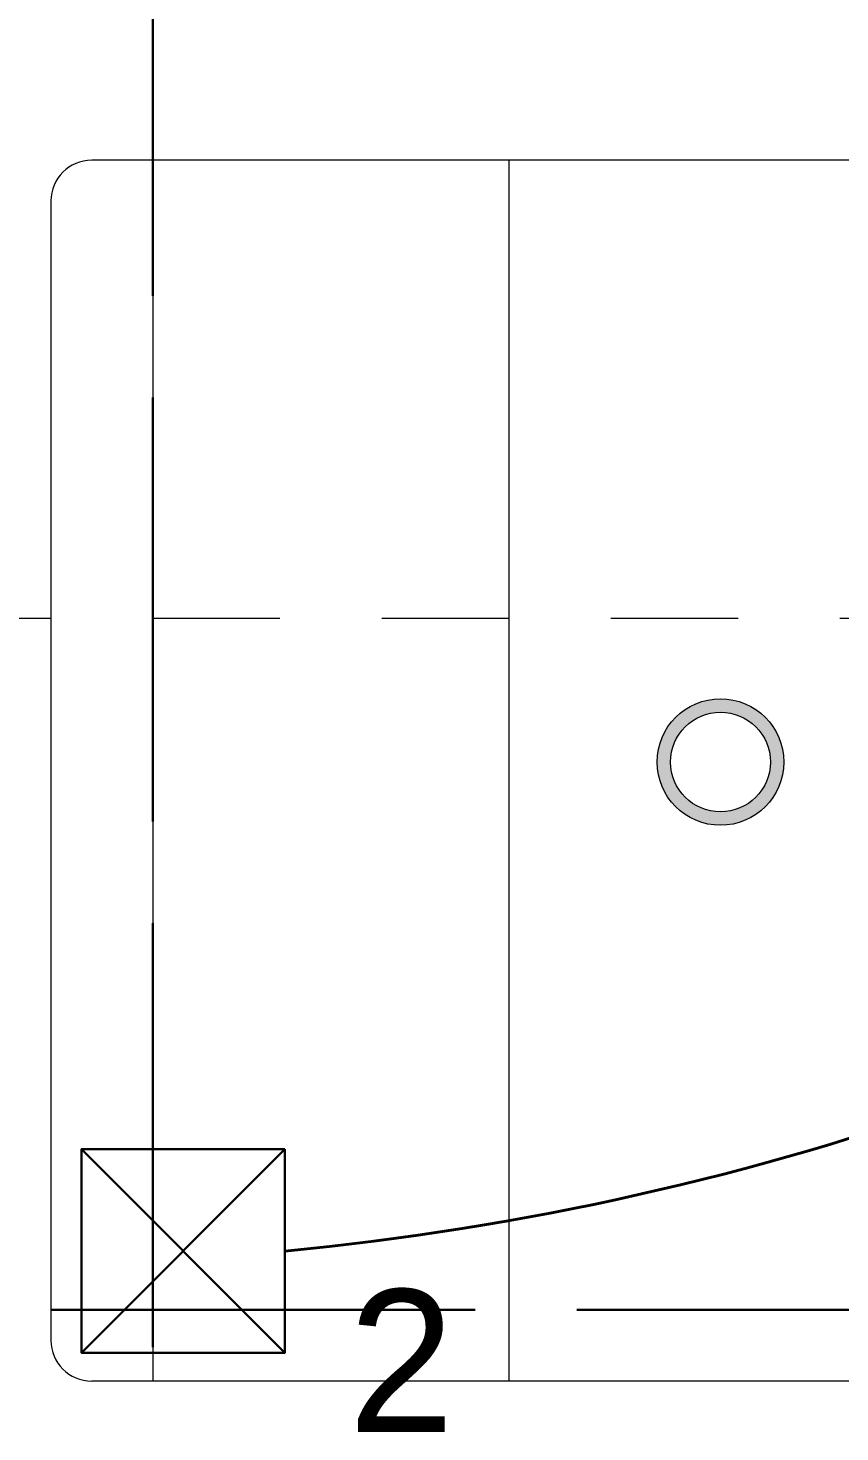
# Model space of a CAD drawing. Header units: metres. Extents: x 14 to 2416, y -346 to 476.
# Drawn here: x 139.704 to 140.502, y -69.871 to -68.491 of the extents above; entities that cross this region are included whole.
import ezdxf

# ---------------------------------------------------------------- set-up
doc = ezdxf.new("R2010")
doc.units = ezdxf.units.M
for name, pattern in [('0', [0]), ('CONTINUA', [0]), ('HIDDEN2', [0.1875, 0.125, -0.0625]), ('STYLE_03', [0.5, 0.416656, -0.083344])]:
    doc.linetypes.add(name, pattern=pattern)
doc.layers.get('0').update_dxf_attribs({"linetype": '0', "lineweight": 20})
for name, color, linetype, lineweight in [('A-ANNO-TEXT', 20, 'Continuous', 13), ('A-WALL', 250, 'Continuous', 20), ('baños', 251, 'Continuous', 0), ('E Registro Electrico', 36, 'Continuous', 30), ('E Salida Luces', 22, 'Continuous', 40), ('E Tuberia Emp Losa', 22, 'Continuous', 40), ('MAVA -LUMINARIAS', 1, 'Continuous', 18)]:
    doc.layers.add(name, color=color, linetype=linetype, lineweight=lineweight)
doc.layers.add('MAVA Luminarias', color=1, linetype='Continuous')
doc.layers.add('Techos 1', color=7, linetype='HIDDEN2', lineweight=9, true_color=0x42391a)
doc.styles.add('CENTURY GOTHIC', font='GOTHIC.TTF')
doc.styles.get("Standard").update_dxf_attribs({"font": 'arial.ttf', "height": 0.1875})

# ---------------------------------------------------------------- blocks, each defined once
blk = doc.blocks.new('downlight')
at = {"layer": 'MAVA -LUMINARIAS'}
h = blk.add_hatch(color=3, dxfattribs=at)
h.dxf.hatch_style = 1
h.paths.add_polyline_path([(-5.416, -22.4571, 1), (-5.2917, -22.4571, 1)])
h.paths.add_polyline_path([(-5.3048, -22.4571, -1), (-5.4029, -22.4571, -1)], flags=16)
at = {"layer": 'MAVA -LUMINARIAS', "color": 3}
for radius in [0.0622, 0.049]:
    blk.add_circle((-5.3539, -22.4571), radius, dxfattribs=at)
blk = doc.blocks.new('PL BASE 2N NASAS 09')
at = {"layer": 'A-WALL'}
for p, q in [((166.7075, -7.7617), (165.3375, -7.7617)), ((165.2975, -7.8017), (165.2975, -8.9217)), ((168.6075, -8.9617), (165.3375, -8.9617))]:
    blk.add_line(p, q, dxfattribs=at)
for centre, start, end in [((165.3375, -7.8017), 90, 180), ((165.3375, -8.9217), 180, 270)]:
    blk.add_arc(centre, 0.04, start, end, dxfattribs=at)
at = {"layer": 'baños'}
for p, q in [((165.3975, -7.7617), (165.3975, -8.9617)), ((165.7475, -7.7617), (165.7475, -8.9617))]:
    blk.add_line(p, q, dxfattribs=at)
at = {"layer": 'Techos 1'}
blk.add_line((161.3475, -8.2117), (176.0975, -8.2117), dxfattribs=at)
at = {"layer": 'baños', "linetype": 'Continuous', "flags": 8}
for tag, p in [('MODELNUMBER', (167.1329, -5.6306, 0)), ('TRADENAME', (167.1329, -5.6307, 0)), ('PRODUCT', (167.1329, -5.6307, 0)), ('MATERIAL', (167.1329, -5.6307, 0)), ('MODELNUMBER', (168.3076, -5.6306, 0)), ('TRADENAME', (168.3076, -5.6307, 0)), ('PRODUCT', (168.3076, -5.6307, 0)), ('MATERIAL', (168.3076, -5.6307, 0))]:
    blk.add_attdef(tag, p, '', height=0.0000254, rotation=180.0001, dxfattribs=at)
at = {"layer": 'baños', "linetype": 'Continuous'}
for tag, p, rotation in [('MODELNUMBER', (169.2428, -19.7065), 180.0001), ('TRADENAME', (169.2428, -19.7064), 180.0001), ('MATERIAL', (169.243, -19.7063), 180.0001), ('PRODUCT', (169.243, -19.7064), 180.0001), ('MODELNUMBER', (169.9524, -19.7065), 179.9999), ('MATERIAL', (169.9524, -19.7063), 179.9999), ('TRADENAME', (169.9524, -19.7064), 179.9999), ('PRODUCT', (169.9524, -19.7064), 179.9999)]:
    blk.add_attdef(tag, p, '', height=0.0000254, rotation=rotation, dxfattribs=at)
blk = doc.blocks.new('PL MUEBLES 2N NASAS 09')
blk.add_blockref('PL BASE 2N NASAS 09', (49.9143, 62.717))
blk = doc.blocks.new('A$C595364de')
blk.add_blockref('PL MUEBLES 2N NASAS 09', (-199.5618, -36.6052))
blk = doc.blocks.new('*U383')
at = {"layer": 'E Registro Electrico'}
for p, q in [((1, 0.5), (0, -0.5)), ((1, -0.5), (0, 0.5))]:
    blk.add_line(p, q, dxfattribs=at)
blk.add_lwpolyline([(1, 0.5), (1, -0.5), (0, -0.5), (0, 0.5)], close=True, dxfattribs=at)

msp = doc.modelspace()

# ---------------------------------------------------------------- linework, layer by layer
at = {"layer": 'E Salida Luces'}
msp.add_arc((139.6958, -66.9425, 0), 2.763, 275.4157, 304.4462, dxfattribs=at)
at = {"layer": 'MAVA Luminarias', "linetype": 'STYLE_03', "lineweight": 30}
for p, q in [((139.8267, -66.271), (139.8267, -69.821)), ((139.7266, -69.751), (143.0766, -69.751))]:
    msp.add_line(p, q, dxfattribs=at)

# ---------------------------------------------------------------- block references
at = {"layer": 'A-ANNO-TEXT'}
msp.add_blockref('A$C595364de', (124.0766, -86.9711), dxfattribs=at)
at = {"layer": 'E Salida Luces', "linetype": 'CONTINUA', "ltscale": 80, "xscale": 0.2, "yscale": 0.2, "zscale": 0.2}
msp.add_blockref('*U383', (139.7565, -69.6932), dxfattribs=at)
at = {"layer": 'MAVA Luminarias'}
msp.add_blockref('downlight', (145.7383, -46.7554), dxfattribs=at)

# ---------------------------------------------------------------- texts
at = {"layer": 'E Tuberia Emp Losa', "insert": (140.0709, -69.801), "char_height": 0.14, "width": 0.276812, "attachment_point": 5, "style": 'CENTURY GOTHIC'}
msp.add_mtext('2 ', dxfattribs=at)

doc.saveas('drawing.dxf')
